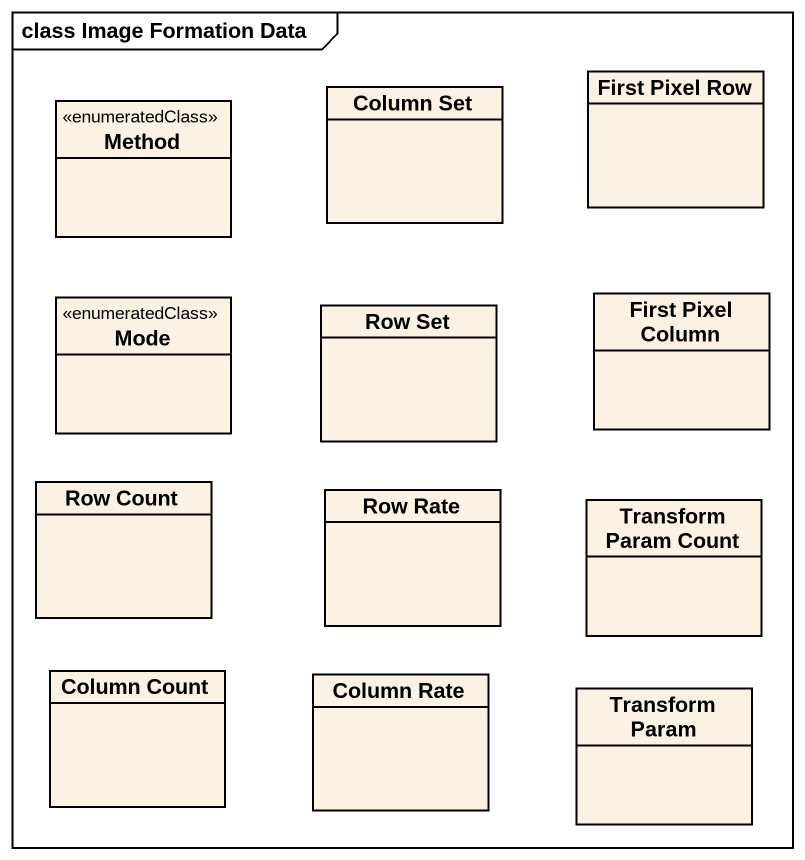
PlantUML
@startuml
mainframe class Image Formation Data
hide circle
hide empty members
class Method <<enumeratedClass>>
class "Column Set" as Column_Set
class "First Pixel Row" as First_Pixel_Row
class Mode <<enumeratedClass>>
class "Row Set" as Row_Set
class "First Pixel Column" as First_Pixel_Column
class "Row Count" as Row_Count
class "Row Rate" as Row_Rate
class "Transform Param Count" as Transform_Param_Count
class "Column Count" as Column_Count
class "Column Rate" as Column_Rate
class "Transform Param" as Transform_Param
@enduml
